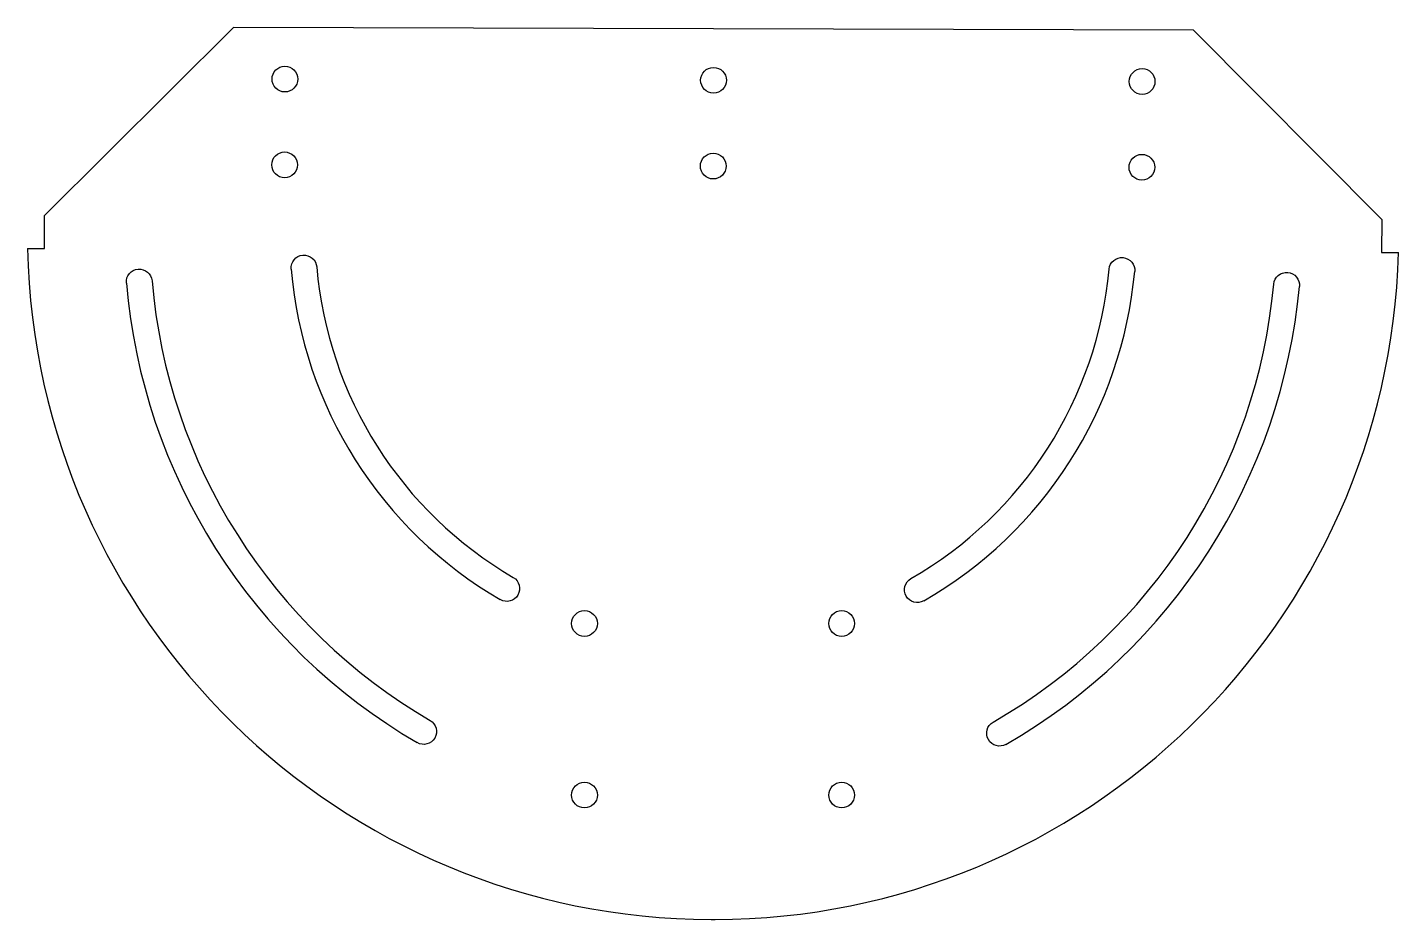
# Model space of a CAD drawing. Header units: inches. Extents: x 120 to 280, y 148 to 252.
import ezdxf

# ---------------------------------------------------------------- set-up
doc = ezdxf.new("R2010")
doc.units = ezdxf.units.IN
doc.header["$MEASUREMENT"] = 0
doc.layers.add('MODELSKETCH_VISIBLE', color=7, linetype='Continuous')

# ---------------------------------------------------------------- blocks, each defined once
blk = doc.blocks.new('block 3')
at = {"layer": 'MODELSKETCH_VISIBLE', "color": 7, "lineweight": 25, "true_color": 0xffffff}
blk.add_lwpolyline([(121.99, 226.23), (122, 230.08)], dxfattribs=at)
blk = doc.blocks.new('block 4')
at = {"layer": 'MODELSKETCH_VISIBLE', "color": 7, "lineweight": 25, "true_color": 0xffffff}
blk.add_lwpolyline([(278, 229.63), (277.99, 225.78)], dxfattribs=at)
blk = doc.blocks.new('block 5')
at = {"layer": 'MODELSKETCH_VISIBLE', "color": 7, "lineweight": 25, "true_color": 0xffffff}
blk.add_open_spline([(120.02, 226.23), (120.98, 182.84), (156.36, 148.13), (199.76, 148)], degree=3, dxfattribs=at)
blk = doc.blocks.new('block 6')
at = {"layer": 'MODELSKETCH_VISIBLE', "color": 7, "lineweight": 25, "true_color": 0xffffff}
blk.add_lwpolyline([(199.76, 148), (200.23, 148)], dxfattribs=at)
blk = doc.blocks.new('block 7')
at = {"layer": 'MODELSKETCH_VISIBLE', "color": 7, "lineweight": 25, "true_color": 0xffffff}
blk.add_open_spline([(200.23, 148), (243.45, 148.13), (278.76, 182.56), (279.96, 225.77)], degree=3, dxfattribs=at)
blk = doc.blocks.new('block 8')
at = {"layer": 'MODELSKETCH_VISIBLE', "color": 7, "lineweight": 25, "true_color": 0xffffff}
blk.add_lwpolyline([(277.99, 225.78), (279.96, 225.77)], dxfattribs=at)
blk = doc.blocks.new('block 9')
at = {"layer": 'MODELSKETCH_VISIBLE', "color": 7, "lineweight": 25, "true_color": 0xffffff}
blk.add_lwpolyline([(120.02, 226.23), (121.99, 226.23)], dxfattribs=at)
blk = doc.blocks.new('block 10')
at = {"layer": 'MODELSKETCH_VISIBLE', "color": 7, "lineweight": 25, "true_color": 0xffffff}
blk.add_open_spline([(134.55, 222.47), (136.36, 201.12), (148.47, 181.99), (166.99, 171.22)], degree=3, dxfattribs=at)
blk = doc.blocks.new('block 11')
at = {"layer": 'MODELSKETCH_VISIBLE', "color": 7, "lineweight": 25, "true_color": 0xffffff}
blk.add_open_spline([(166.99, 171.22), (167.71, 170.8), (167.95, 169.89), (167.54, 169.17), (167.12, 168.45), (166.2, 168.21), (165.49, 168.63)], degree=3, knots=[0, 0, 0, 0, 1, 1, 1, 2, 2, 2, 2], dxfattribs=at)
blk = doc.blocks.new('block 12')
at = {"layer": 'MODELSKETCH_VISIBLE', "color": 7, "lineweight": 25, "true_color": 0xffffff}
blk.add_open_spline([(131.56, 222.21), (133.45, 199.89), (146.11, 179.89), (165.49, 168.63)], degree=3, dxfattribs=at)
blk = doc.blocks.new('block 13')
at = {"layer": 'MODELSKETCH_VISIBLE', "color": 7, "lineweight": 25, "true_color": 0xffffff}
blk.add_open_spline([(131.56, 222.21), (131.49, 223.04), (132.11, 223.77), (132.93, 223.84), (133.76, 223.9), (134.48, 223.29), (134.55, 222.47)], degree=3, knots=[0, 0, 0, 0, 1, 1, 1, 2, 2, 2, 2], dxfattribs=at)
blk = doc.blocks.new('block 14')
at = {"layer": 'MODELSKETCH_VISIBLE', "color": 7, "lineweight": 25, "true_color": 0xffffff}
blk.add_open_spline([(153.77, 224.09), (155.05, 209.01), (163.6, 195.5), (176.69, 187.89)], degree=3, dxfattribs=at)
blk = doc.blocks.new('block 15')
at = {"layer": 'MODELSKETCH_VISIBLE', "color": 7, "lineweight": 25, "true_color": 0xffffff}
blk.add_open_spline([(176.69, 187.89), (177.4, 187.48), (177.64, 186.56), (177.23, 185.84), (176.81, 185.13), (175.89, 184.88), (175.18, 185.3)], degree=3, knots=[0, 0, 0, 0, 1, 1, 1, 2, 2, 2, 2], dxfattribs=at)
blk = doc.blocks.new('block 16')
at = {"layer": 'MODELSKETCH_VISIBLE', "color": 7, "lineweight": 25, "true_color": 0xffffff}
blk.add_open_spline([(150.78, 223.84), (152.14, 207.78), (161.25, 193.4), (175.18, 185.3)], degree=3, dxfattribs=at)
blk = doc.blocks.new('block 17')
at = {"layer": 'MODELSKETCH_VISIBLE', "color": 7, "lineweight": 25, "true_color": 0xffffff}
blk.add_open_spline([(150.78, 223.84), (150.71, 224.67), (151.32, 225.39), (152.15, 225.46), (152.98, 225.53), (153.7, 224.92), (153.77, 224.09)], degree=3, knots=[0, 0, 0, 0, 1, 1, 1, 2, 2, 2, 2], dxfattribs=at)
blk = doc.blocks.new('block 18')
at = {"layer": 'MODELSKETCH_VISIBLE', "color": 7, "lineweight": 25, "true_color": 0xffffff}
blk.add_open_spline([(224.57, 185.16), (238.55, 193.18), (247.73, 207.51), (249.18, 223.56)], degree=3, dxfattribs=at)
blk = doc.blocks.new('block 19')
at = {"layer": 'MODELSKETCH_VISIBLE', "color": 7, "lineweight": 25, "true_color": 0xffffff}
blk.add_open_spline([(224.57, 185.16), (223.85, 184.75), (222.93, 185), (222.52, 185.71), (222.11, 186.43), (222.36, 187.35), (223.07, 187.76)], degree=3, knots=[0, 0, 0, 0, 1, 1, 1, 2, 2, 2, 2], dxfattribs=at)
blk = doc.blocks.new('block 20')
at = {"layer": 'MODELSKETCH_VISIBLE', "color": 7, "lineweight": 25, "true_color": 0xffffff}
blk.add_open_spline([(223.07, 187.76), (236.2, 195.29), (244.83, 208.75), (246.2, 223.83)], degree=3, dxfattribs=at)
blk = doc.blocks.new('block 21')
at = {"layer": 'MODELSKETCH_VISIBLE', "color": 7, "lineweight": 25, "true_color": 0xffffff}
blk.add_open_spline([(246.2, 223.83), (246.27, 224.65), (247, 225.26), (247.83, 225.18), (248.65, 225.11), (249.26, 224.38), (249.18, 223.56)], degree=3, knots=[0, 0, 0, 0, 1, 1, 1, 2, 2, 2, 2], dxfattribs=at)
blk = doc.blocks.new('block 22')
at = {"layer": 'MODELSKETCH_VISIBLE', "color": 7, "lineweight": 25, "true_color": 0xffffff}
blk.add_open_spline([(234.16, 168.43), (233.44, 168.02), (232.53, 168.26), (232.11, 168.98), (231.7, 169.7), (231.95, 170.62), (232.67, 171.03)], degree=3, knots=[0, 0, 0, 0, 1, 1, 1, 2, 2, 2, 2], dxfattribs=at)
blk = doc.blocks.new('block 23')
at = {"layer": 'MODELSKETCH_VISIBLE', "color": 7, "lineweight": 25, "true_color": 0xffffff}
blk.add_open_spline([(232.67, 171.03), (251.26, 181.69), (263.48, 200.75), (265.4, 222.09)], degree=3, dxfattribs=at)
blk = doc.blocks.new('block 24')
at = {"layer": 'MODELSKETCH_VISIBLE', "color": 7, "lineweight": 25, "true_color": 0xffffff}
blk.add_open_spline([(265.4, 222.09), (265.48, 222.91), (266.21, 223.52), (267.03, 223.45), (267.86, 223.37), (268.47, 222.64), (268.39, 221.82)], degree=3, knots=[0, 0, 0, 0, 1, 1, 1, 2, 2, 2, 2], dxfattribs=at)
blk = doc.blocks.new('block 25')
at = {"layer": 'MODELSKETCH_VISIBLE', "color": 7, "lineweight": 25, "true_color": 0xffffff}
blk.add_open_spline([(234.16, 168.43), (253.6, 179.58), (266.38, 199.5), (268.39, 221.82)], degree=3, dxfattribs=at)
blk = doc.blocks.new('block 26')
at = {"layer": 'MODELSKETCH_VISIBLE', "color": 7, "lineweight": 25, "true_color": 0xffffff}
blk.add_open_spline([(216.5, 182.52), (216.5, 183.35), (215.82, 184.02), (215, 184.02), (214.17, 184.02), (213.5, 183.35), (213.5, 182.52), (213.5, 181.69), (214.17, 181.02), (215, 181.02), (215.82, 181.02), (216.5, 181.69), (216.5, 182.52), (216.5, 182.52), (216.5, 182.52), (216.5, 182.52)], degree=3, knots=[0, 0, 0, 0, 1, 1, 1, 2, 2, 2, 3, 3, 3, 4, 4, 4, 5, 5, 5, 5], dxfattribs=at)
blk = doc.blocks.new('block 27')
at = {"layer": 'MODELSKETCH_VISIBLE', "color": 7, "lineweight": 25, "true_color": 0xffffff}
blk.add_open_spline([(186.5, 182.52), (186.5, 183.35), (185.82, 184.02), (185, 184.02), (184.17, 184.02), (183.5, 183.35), (183.5, 182.52), (183.5, 181.69), (184.17, 181.02), (185, 181.02), (185.82, 181.02), (186.5, 181.69), (186.5, 182.52), (186.5, 182.52), (186.5, 182.52), (186.5, 182.52)], degree=3, knots=[0, 0, 0, 0, 1, 1, 1, 2, 2, 2, 3, 3, 3, 4, 4, 4, 5, 5, 5, 5], dxfattribs=at)
blk = doc.blocks.new('block 28')
at = {"layer": 'MODELSKETCH_VISIBLE', "color": 7, "lineweight": 25, "true_color": 0xffffff}
blk.add_open_spline([(186.5, 162.52), (186.5, 163.35), (185.82, 164.02), (185, 164.02), (184.17, 164.02), (183.5, 163.35), (183.5, 162.52), (183.5, 161.69), (184.17, 161.02), (185, 161.02), (185.82, 161.02), (186.5, 161.69), (186.5, 162.52), (186.5, 162.52), (186.5, 162.52), (186.5, 162.52)], degree=3, knots=[0, 0, 0, 0, 1, 1, 1, 2, 2, 2, 3, 3, 3, 4, 4, 4, 5, 5, 5, 5], dxfattribs=at)
blk = doc.blocks.new('block 29')
at = {"layer": 'MODELSKETCH_VISIBLE', "color": 7, "lineweight": 25, "true_color": 0xffffff}
blk.add_open_spline([(216.5, 162.52), (216.5, 163.35), (215.82, 164.02), (215, 164.02), (214.17, 164.02), (213.5, 163.35), (213.5, 162.52), (213.5, 161.69), (214.17, 161.02), (215, 161.02), (215.82, 161.02), (216.5, 161.69), (216.5, 162.52), (216.5, 162.52), (216.5, 162.52), (216.5, 162.52)], degree=3, knots=[0, 0, 0, 0, 1, 1, 1, 2, 2, 2, 3, 3, 3, 4, 4, 4, 5, 5, 5, 5], dxfattribs=at)
blk = doc.blocks.new('block 30')
at = {"layer": 'MODELSKETCH_VISIBLE', "color": 7, "lineweight": 25, "true_color": 0xffffff}
blk.add_open_spline([(151.55, 245.99), (151.55, 246.82), (150.88, 247.49), (150.05, 247.49), (149.22, 247.49), (148.55, 246.82), (148.55, 245.99), (148.55, 245.17), (149.22, 244.49), (150.05, 244.49), (150.88, 244.49), (151.55, 245.17), (151.55, 245.99), (151.55, 245.99), (151.55, 245.99), (151.55, 245.99)], degree=3, knots=[0, 0, 0, 0, 1, 1, 1, 2, 2, 2, 3, 3, 3, 4, 4, 4, 5, 5, 5, 5], dxfattribs=at)
blk = doc.blocks.new('block 31')
at = {"layer": 'MODELSKETCH_VISIBLE', "color": 7, "lineweight": 25, "true_color": 0xffffff}
blk.add_open_spline([(151.52, 235.99), (151.52, 236.82), (150.85, 237.49), (150.02, 237.49), (149.19, 237.49), (148.52, 236.82), (148.52, 235.99), (148.52, 235.17), (149.19, 234.49), (150.02, 234.49), (150.85, 234.49), (151.52, 235.17), (151.52, 235.99), (151.52, 235.99), (151.52, 235.99), (151.52, 235.99)], degree=3, knots=[0, 0, 0, 0, 1, 1, 1, 2, 2, 2, 3, 3, 3, 4, 4, 4, 5, 5, 5, 5], dxfattribs=at)
blk = doc.blocks.new('block 32')
at = {"layer": 'MODELSKETCH_VISIBLE', "color": 7, "lineweight": 25, "true_color": 0xffffff}
blk.add_open_spline([(201.55, 245.85), (201.55, 246.68), (200.88, 247.35), (200.05, 247.35), (199.22, 247.35), (198.55, 246.68), (198.55, 245.85), (198.55, 245.02), (199.22, 244.35), (200.05, 244.35), (200.88, 244.35), (201.55, 245.02), (201.55, 245.85), (201.55, 245.85), (201.55, 245.85), (201.55, 245.85)], degree=3, knots=[0, 0, 0, 0, 1, 1, 1, 2, 2, 2, 3, 3, 3, 4, 4, 4, 5, 5, 5, 5], dxfattribs=at)
blk = doc.blocks.new('block 33')
at = {"layer": 'MODELSKETCH_VISIBLE', "color": 7, "lineweight": 25, "true_color": 0xffffff}
blk.add_open_spline([(201.52, 235.85), (201.52, 236.68), (200.85, 237.35), (200.02, 237.35), (199.19, 237.35), (198.52, 236.68), (198.52, 235.85), (198.52, 235.02), (199.19, 234.35), (200.02, 234.35), (200.85, 234.35), (201.52, 235.02), (201.52, 235.85), (201.52, 235.85), (201.52, 235.85), (201.52, 235.85)], degree=3, knots=[0, 0, 0, 0, 1, 1, 1, 2, 2, 2, 3, 3, 3, 4, 4, 4, 5, 5, 5, 5], dxfattribs=at)
blk = doc.blocks.new('block 34')
at = {"layer": 'MODELSKETCH_VISIBLE', "color": 7, "lineweight": 25, "true_color": 0xffffff}
blk.add_open_spline([(251.55, 245.71), (251.55, 246.54), (250.88, 247.21), (250.05, 247.21), (249.22, 247.21), (248.55, 246.54), (248.55, 245.71), (248.55, 244.88), (249.22, 244.21), (250.05, 244.21), (250.88, 244.21), (251.55, 244.88), (251.55, 245.71), (251.55, 245.71), (251.55, 245.71), (251.55, 245.71)], degree=3, knots=[0, 0, 0, 0, 1, 1, 1, 2, 2, 2, 3, 3, 3, 4, 4, 4, 5, 5, 5, 5], dxfattribs=at)
blk = doc.blocks.new('block 35')
at = {"layer": 'MODELSKETCH_VISIBLE', "color": 7, "lineweight": 25, "true_color": 0xffffff}
blk.add_open_spline([(251.52, 235.71), (251.52, 236.54), (250.85, 237.21), (250.02, 237.21), (249.19, 237.21), (248.52, 236.54), (248.52, 235.71), (248.52, 234.88), (249.19, 234.21), (250.02, 234.21), (250.85, 234.21), (251.52, 234.88), (251.52, 235.71), (251.52, 235.71), (251.52, 235.71), (251.52, 235.71)], degree=3, knots=[0, 0, 0, 0, 1, 1, 1, 2, 2, 2, 3, 3, 3, 4, 4, 4, 5, 5, 5, 5], dxfattribs=at)
blk = doc.blocks.new('block 36')
at = {"layer": 'MODELSKETCH_VISIBLE', "color": 7, "lineweight": 25, "true_color": 0xffffff}
blk.add_lwpolyline([(278, 229.63), (256.06, 251.69)], dxfattribs=at)
blk = doc.blocks.new('block 37')
at = {"layer": 'MODELSKETCH_VISIBLE', "color": 7, "lineweight": 25, "true_color": 0xffffff}
blk.add_lwpolyline([(256.06, 251.69), (144.06, 252.01)], dxfattribs=at)
blk = doc.blocks.new('block 38')
at = {"layer": 'MODELSKETCH_VISIBLE', "color": 7, "lineweight": 25, "true_color": 0xffffff}
blk.add_lwpolyline([(144.06, 252.01), (122, 230.08)], dxfattribs=at)

msp = doc.modelspace()

# ---------------------------------------------------------------- block references
at = {"layer": 'MODELSKETCH_VISIBLE'}
for name in ['block 38', 'block 37', 'block 36', 'block 30', 'block 32', 'block 34', 'block 31', 'block 33', 'block 35', 'block 3', 'block 4', 'block 5', 'block 9', 'block 17', 'block 7', 'block 8', 'block 14', 'block 21', 'block 13', 'block 10', 'block 16', 'block 20', 'block 18', 'block 24', 'block 12', 'block 23', 'block 25', 'block 15', 'block 19', 'block 27', 'block 26', 'block 11', 'block 22', 'block 28', 'block 29', 'block 6']:
    msp.add_blockref(name, (0, 0), dxfattribs=at)

doc.saveas('drawing.dxf')
